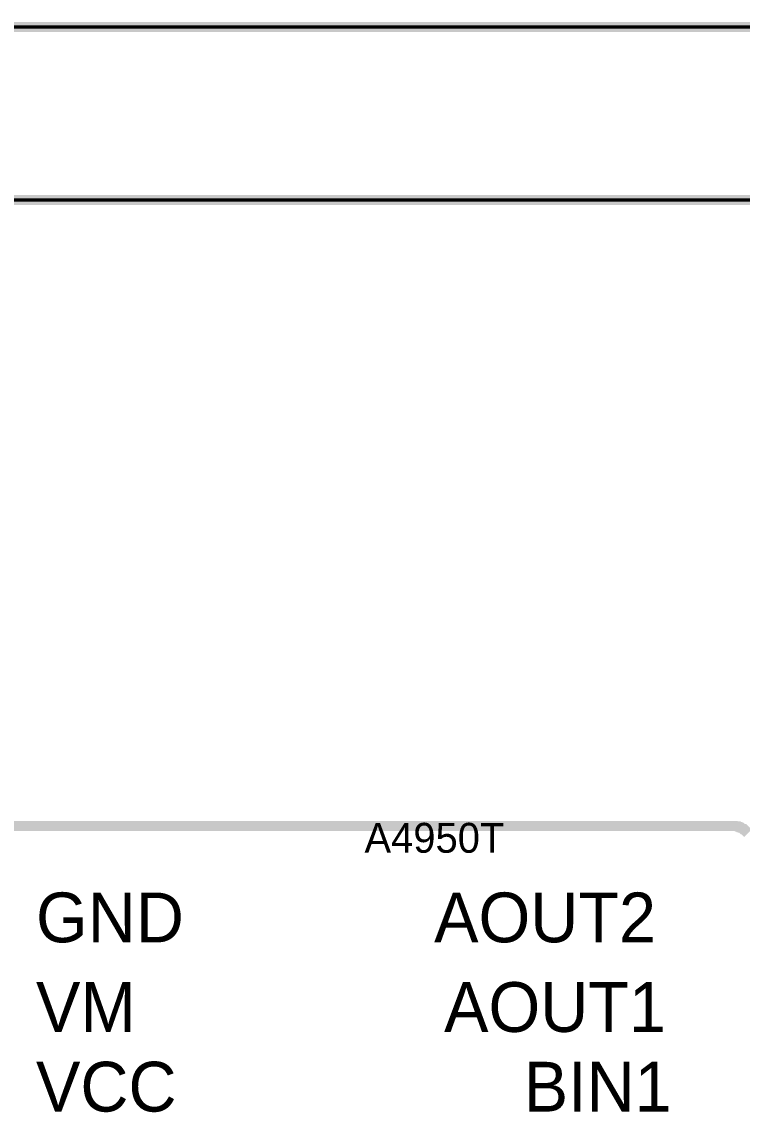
# Model space of a CAD drawing. Header units: millimetres. Extents: x 0 to 282, y 0 to 206.
# Drawn here: x 118.35 to 139.46, y 174.3 to 206.43 of the extents above; entities that cross this region are included whole.
import ezdxf

# ---------------------------------------------------------------- set-up
doc = ezdxf.new("R2010")
doc.units = ezdxf.units.MM
doc.layers.add('Sheet', color=255, linetype='Continuous')

msp = doc.modelspace()

# ---------------------------------------------------------------- linework, layer by layer
at = {"layer": 'Sheet'}
for points, const_width in [([(0, 206.278), (282.168, 206.278), (282.168, 0), (0, 0), (0, 206.278)], 0.3), ([(0, 206.278), (0, 0), (282.168, 0), (282.168, 206.278), (0, 206.278), (0, 206.278)], 0.0991), ([(5.088, 201.208), (277.098, 201.208), (277.098, 5.07), (5.088, 5.07), (5.088, 201.208)], 0.3), ([(5.088, 201.208), (5.088, 5.07), (277.098, 5.07), (277.098, 201.208), (5.088, 201.208), (5.088, 201.208)], 0.0991)]:
    msp.add_lwpolyline(points, close=True, dxfattribs=dict(at, const_width=const_width))
at = {"layer": 'Sheet', "const_width": 0.3}
for points in [[(117.357, 182.861), (139.206, 182.861)], [(139.206, 182.861), (139.224, 182.861), (139.26, 182.861), (139.279, 182.861), (139.315, 182.843), (139.333, 182.843), (139.352, 182.843), (139.37, 182.825), (139.406, 182.825), (139.424, 182.807), (139.443, 182.807), (139.461, 182.788), (139.479, 182.77), (139.516, 182.77), (139.534, 182.752), (139.552, 182.734), (139.57, 182.716), (139.589, 182.697), (139.589, 182.679), (139.607, 182.661), (139.625, 182.643)]]:
    msp.add_lwpolyline(points, dxfattribs=at)

# ---------------------------------------------------------------- texts
at = {"layer": 'Sheet'}
for s, height, p in [('A4950T', 0.8754, (128.391, 182.077)), ('GND', 1.459, (118.762, 179.451)), ('AOUT2', 1.459, (130.433, 179.451)), ('VM', 1.459, (118.762, 176.825)), ('AOUT1', 1.459, (130.725, 176.825)), ('VCC', 1.459, (118.762, 174.491)), ('BIN1', 1.459, (133.06, 174.491))]:
    msp.add_text(s, height=height, dxfattribs=at).set_placement(p)

doc.saveas('drawing.dxf')
